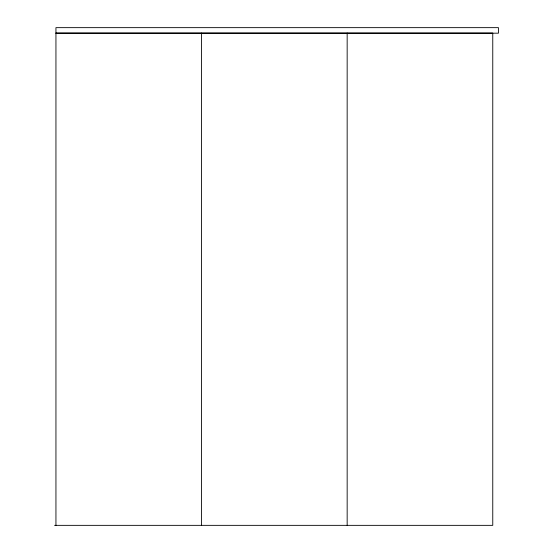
<?xml version="1.0" encoding="UTF-8"?>
<svg xmlns="http://www.w3.org/2000/svg" width="553" height="553" viewBox="0 0 553 553"><rect width="100%" height="100%" fill="white"/><g stroke="black" fill="none" stroke-linecap="round" stroke-linejoin="round"><path stroke-width="0.83" d="M55.943 33.076L492.764 33.076L492.764 525.35L54.56 525.35M55.943 33.18L498.44 33.18L498.44 27.65L55.943 27.65L55.943 525.35M347.16 33.076L347.16 525.35M201.548 33.076L201.548 525.35"/></g></svg>
